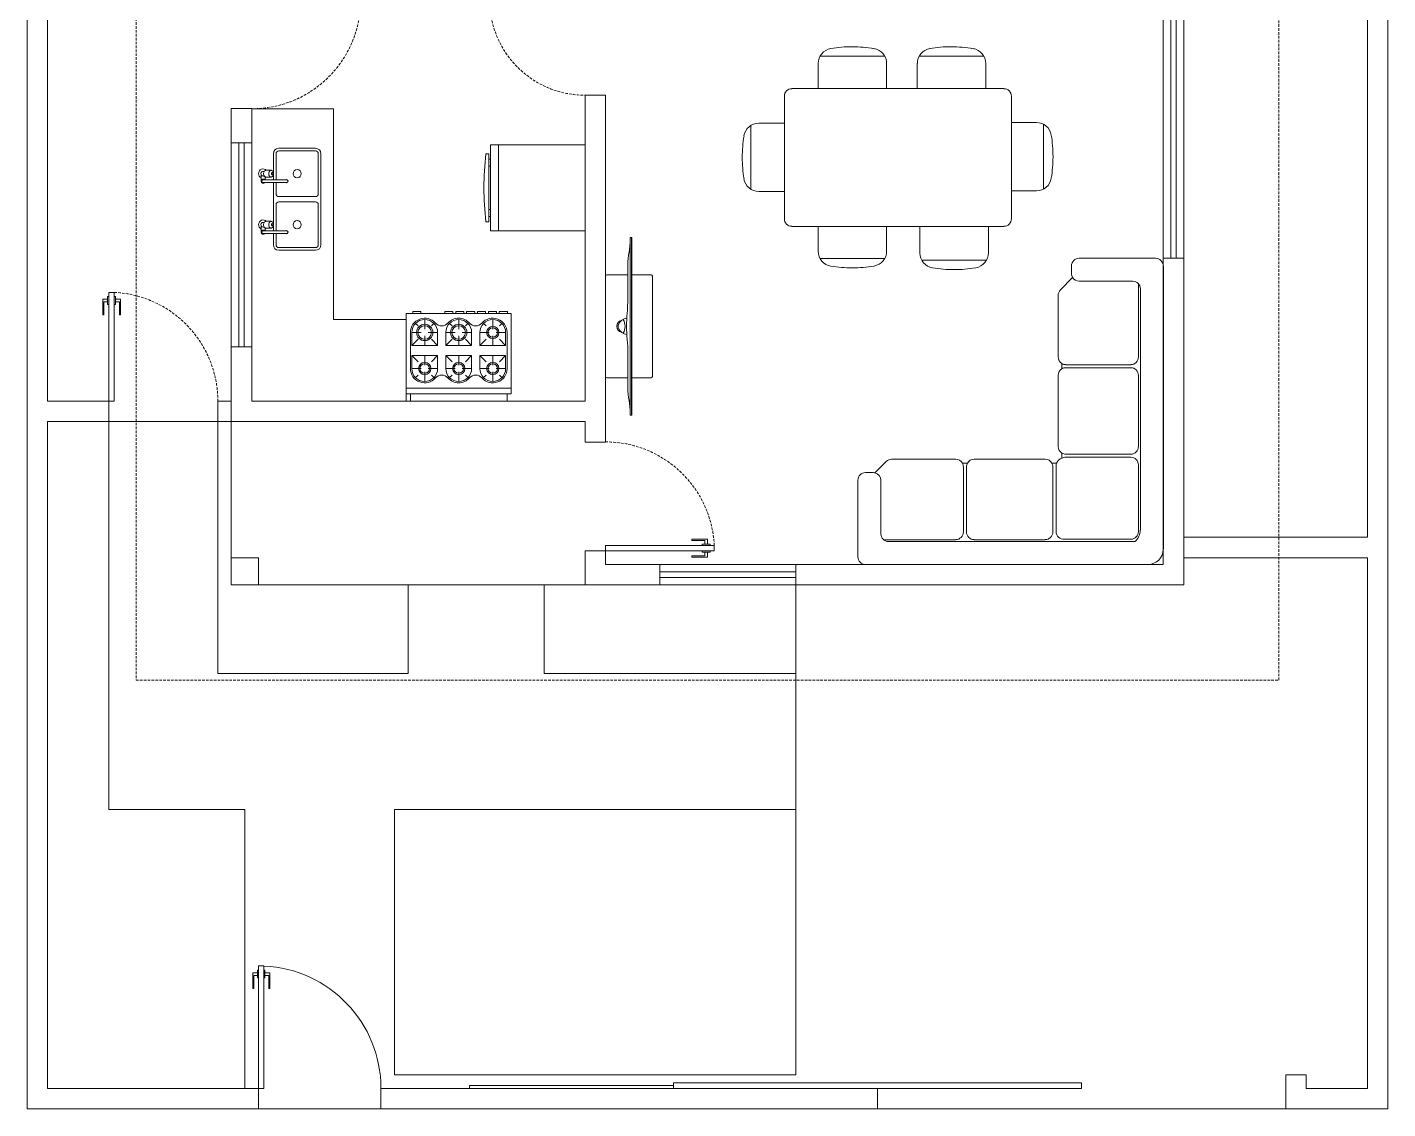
# Model space of a CAD drawing. Header units: centimetres. Extents: x 35234 to 67506, y -7058 to -4021.
# Drawn here: x 66506 to 67506, y -6513 to -5718 of the extents above; entities that cross this region are included whole.
import ezdxf

# ---------------------------------------------------------------- set-up
doc = ezdxf.new("R2010")
doc.units = ezdxf.units.CM
doc.header["$LTSCALE"] = 0.3
doc.linetypes.add('HIDDEN', pattern=[9.525, 6.35, -3.175])
for name, color, linetype, lineweight in [('Blocos', 242, 'Continuous', 5), ('Janelas', 86, 'Continuous', 5), ('Paredes', 87, 'Continuous', 20), ('Piso', 253, 'Continuous', 5), ('Portas', 152, 'Continuous', 5), ('Projeção Cobertura', 52, 'HIDDEN', 15), ('Vegetação', 104, 'Continuous', 13)]:
    doc.layers.add(name, color=color, linetype=linetype, lineweight=lineweight)
doc.layers.get('0').off()

# ---------------------------------------------------------------- blocks, each defined once
blk = doc.blocks.new('Porta 80')
for p, q in [((-5, 75), (-8.5, 75)), ((-8.5, 75), (-8.5, 63.5)), ((-7.75, 63.5), (-7.75, 73)), ((-7.75, 73), (-5, 73)), ((-4, 77), (-5, 77)), ((-5, 77), (-5, 71)), ((-5, 71), (-4, 71)), ((0, 77), (1, 77)), ((1, 71), (0, 71)), ((1, 77), (1, 71)), ((1, 75), (4.5, 75)), ((3.75, 73), (1, 73)), ((3.75, 63.5), (3.75, 73)), ((4.5, 75), (4.5, 63.5)), ((-8.5, 63.5), (-7.75, 63.5)), ((4.5, 63.5), (3.75, 63.5))]:
    blk.add_line(p, q)
blk.add_lwpolyline([(-4, 0), (0, 0), (0, 80), (-4, 80)], close=True)
at = {"linetype": 'HIDDEN'}
blk.add_arc((0, 0), 80.1, 92.86241, 180, dxfattribs=at)
blk = doc.blocks.new('Porta 70')
for p, q in [((-5, 65), (-8.5, 65)), ((-8.5, 65), (-8.5, 53.5)), ((-7.75, 53.5), (-7.75, 63)), ((-7.75, 63), (-5, 63)), ((-4, 67), (-5, 67)), ((-5, 67), (-5, 61)), ((-5, 61), (-4, 61)), ((0, 67), (1, 67)), ((1, 61), (0, 61)), ((1, 67), (1, 61)), ((1, 65), (4.5, 65)), ((3.75, 63), (1, 63)), ((3.75, 53.5), (3.75, 63)), ((4.5, 65), (4.5, 53.5)), ((-8.5, 53.5), (-7.75, 53.5)), ((4.5, 53.5), (3.75, 53.5))]:
    blk.add_line(p, q)
blk.add_lwpolyline([(-4, 0), (0, 0), (0, 70), (-4, 70)], close=True)
at = {"linetype": 'HIDDEN'}
blk.add_arc((0, 0), 70.11, 93.27049, 180, dxfattribs=at)
blk = doc.blocks.new('Janela 100')
for p, q in [((100, 15), (0, 15)), ((0, 15), (0, 0)), ((100, 0), (100, 15)), ((100, 9.5), (0, 9.5)), ((0, 5.5), (100, 5.5)), ((0, 0), (100, 0))]:
    blk.add_line(p, q)
blk = doc.blocks.new('Janela 150')
for p, q in [((150, 15), (0, 15)), ((0, 15), (0, 0)), ((150, 0), (150, 15)), ((150, 9.5), (0, 9.5)), ((0, 5.5), (150, 5.5)), ((0, 0), (150, 0))]:
    blk.add_line(p, q)
blk = doc.blocks.new('Janela 200')
for p, q in [((200, 15), (0, 15)), ((0, 15), (0, 0)), ((200, 0), (200, 15)), ((200, 9.5), (0, 9.5)), ((0, 5.5), (200, 5.5)), ((0, 0), (200, 0))]:
    blk.add_line(p, q)
blk = doc.blocks.new('sofá_5lugares')
at = {"layer": 'Blocos'}
for p, q in [((109.4, 225), (53.2, 225)), ((48.4, 210.8), (39.4, 201.8)), ((47.6, 219.4), (47.6, 213.8)), ((115.1, 11.2), (115.1, 219.4)), ((53.2, 208.1), (92.6, 208.1)), ((96.8, 206.2), (96.8, 152.5)), ((98.2, 202.5), (98.2, 25.3)), ((37.8, 152.5), (37.8, 197.8)), ((40.6, 147.6), (40.6, 143.8)), ((91.2, 146.8), (43.4, 146.8)), ((91.2, 144.6), (43.4, 144.6)), ((37.8, 86.7), (37.8, 139)), ((96.8, 139), (96.8, 86.7)), ((40.6, 81.8), (40.6, 78)), ((91.2, 81), (43.4, 81)), ((-96.9, 67.3), (-88.6, 75.6)), ((-84.6, 77.3), (-37.5, 77.3)), ((-28.8, 74.5), (-32.6, 74.5)), ((-31.8, 23.9), (-31.8, 71.7)), ((-29.6, 23.9), (-29.6, 71.7)), ((-24, 77.3), (28.3, 77.3)), ((36.6, 74.5), (33.2, 74.5)), ((34, 23.9), (34, 71.7)), ((36.3, 24.1), (36.3, 72.6)), ((91.2, 78.8), (43.4, 78.8)), ((96.8, 73.2), (96.8, 24.2)), ((-109.4, 5.6), (-109.4, 61.9)), ((-103.8, 67.5), (-98.2, 67.5)), ((-92.6, 61.9), (-92.6, 22.5)), ((98.2, 38.9), (98.2, 25.3)), ((-37.5, 18.2), (-90.6, 18.2)), ((34, 16.9), (-86.9, 16.9)), ((28.3, 18.2), (-24, 18.2)), ((34, 16.9), (94.4, 16.9)), ((91.2, 18.5), (42.4, 18.5)), ((-103.8, 0), (103.8, 0))]:
    blk.add_line(p, q, dxfattribs=at)
for centre, radius, start, end in [((53.2, 219.4), 5.62, 90, 180), ((109.4, 219.4), 5.62, 0, 90), ((53.2, 213.8), 5.62, 180, 211.548), ((53.2, 213.8), 5.62, 211.548, 270), ((43.4, 197.8), 5.62, 135, 180), ((92.6, 202.5), 5.62, 0, 90), ((43.4, 152.5), 5.62, 180, 240), ((91.2, 152.5), 5.62, 270, 0), ((43.4, 139), 5.62, 120, 180), ((43.4, 152.5), 5.62, 240, 270), ((43.4, 139), 5.62, 90, 120), ((91.2, 139), 5.62, 0, 90), ((43.4, 86.7), 5.62, 180, 240), ((43.4, 86.7), 5.62, 240, 270), ((91.2, 86.7), 5.62, 270, 0), ((-84.6, 71.7), 5.62, 90, 135), ((-37.5, 71.7), 5.62, 30, 90), ((-37.5, 71.7), 5.62, 0, 30), ((-24, 71.7), 5.62, 150, 180), ((-24, 71.7), 5.62, 90, 150), ((28.3, 71.7), 5.62, 30, 90), ((28.3, 71.7), 5.62, 0, 30), ((41.9, 72.6), 5.62, 160.3259, 180), ((41.9, 72.6), 5.62, 103.877, 160.3259), ((43.4, 73.2), 5.62, 90, 120), ((91.2, 73.2), 5.62, 0, 90), ((-103.8, 61.9), 5.62, 90, 180), ((-98.2, 61.9), 5.62, 76.6992, 90), ((-98.2, 61.9), 5.62, 0, 76.6992), ((-86.9, 22.5), 5.62, 180, 270), ((-37.5, 23.9), 5.62, 270, 0), ((-24, 23.9), 5.62, 180, 270), ((28.3, 23.9), 5.62, 270, 0), ((41.9, 24.1), 5.62, 180, 274.793), ((91.2, 24.2), 5.62, 270, 0), ((86.9, 25.3), 11.2, 311.512, 0), ((103.8, 11.2), 11.2, 270, 0), ((-103.8, 5.6), 5.62, 180, 270)]:
    blk.add_arc(centre, radius, start, end, dxfattribs=at)
blk = doc.blocks.new('tv_lcd')
at = {"layer": 'Blocos'}
for p, q in [((36.9, 0), (-36.9, 0)), ((-37.9, -1), (-37.9, -16.5)), ((37.9, -16.5), (37.9, -1)), ((-63.7, -18.2), (-65.3, -18.2)), ((-65.3, -18.2), (-65.3, -19.5)), ((-65.3, -19.2), (65.3, -19.2)), ((-65.3, -19.5), (-37.9, -19.5)), ((-63.7, -18.2), (63.7, -18.2)), ((-37.9, -16.5), (-45.3, -16.5)), ((-19.4, -16.5), (-37.9, -16.5)), ((-37.9, -19.5), (37.9, -19.5)), ((-37.9, -19.5), (-37.9, -33.5)), ((37.9, -16.5), (25, -16.5)), ((45.3, -16.5), (37.9, -16.5)), ((37.9, -33.5), (37.9, -19.5)), ((37.9, -19.5), (65.3, -19.5)), ((65.3, -18.2), (63.7, -18.2)), ((65.3, -19.5), (65.3, -18.2)), ((-36.9, -34.5), (36.9, -34.5))]:
    blk.add_line(p, q, dxfattribs=at)
for centre, radius, start, end in [((-36.9, -1), 1, 90, 180), ((36.9, -1), 1, 0, 90), ((2, -16.9), 8.07, 115, 171.452), ((0, -12.7), 4.43, 10.6263, 169.3737), ((0, -12.7), 3.43, 65, 115), ((-2, -16.9), 8.07, 8.548, 65), ((-63.7, 31.5), 49.7, 270, 280.6728), ((-45.3, -66.2), 49.7, 90, 100.6728), ((-19.4, 83.5), 100, 270, 275.5788), ((0, -115.5), 100, 84.4212, 95.5788), ((0, -4.9), 9.55, 237.9531, 302.0469), ((25, 229.2), 245.7, 266.4417, 270.0006), ((45.3, -66.2), 49.7, 79.3272, 90), ((63.7, 31.5), 49.7, 259.3272, 270), ((-36.9, -33.5), 1, 180, 270), ((36.9, -33.5), 1, 270, 0)]:
    blk.add_arc(centre, radius, start, end, dxfattribs=at)
blk = doc.blocks.new('mesa_sala_jantar')
at = {"layer": 'Blocos'}
for p, q in [((-25, 102.2), (-25, 83.4)), ((-23.3, 108), (23.6, 108)), ((25.2, 83.4), (25.2, 102.2)), ((45, 83.4), (-45, 83.4)), ((-50.6, 77.9), (-50.6, -77.9)), ((50.6, -77.9), (50.6, 77.9)), ((-74.2, 57.2), (-74.2, 9.7)), ((-68.9, 58.6), (-50.6, 58.6)), ((69.1, 58.6), (50.6, 58.6)), ((74.5, 57.2), (74.5, 9.7)), ((-50.6, 8.3), (-68.8, 8.3)), ((50.6, 8.3), (69.1, 8.3)), ((-75.5, -17.6), (-75.5, -65.1)), ((-70.2, -16.2), (-50.6, -16.2)), ((69.1, -14.2), (50.6, -14.2)), ((74.5, -15.6), (74.5, -63.1)), ((-50.6, -66.5), (-70.1, -66.5)), ((50.6, -64.5), (69.1, -64.5)), ((-45, -83.4), (45, -83.4)), ((-24.5, -83.4), (-24.5, -101.8)), ((25.7, -101.8), (25.7, -83.4)), ((-23.2, -107.1), (24.3, -107.1))]:
    blk.add_line(p, q, dxfattribs=at)
for centre, radius, start, end in [((-13.9, 102.2), 11.1, 99.3723, 180), ((0.1, 17.4), 97, 90, 99.3723), ((0.1, 17.4), 97, 80.6277, 90), ((14.1, 102.2), 11.1, 0, 80.6277), ((-45, 77.9), 5.56, 90, 180), ((45, 77.9), 5.56, 0, 90), ((-68.9, 47.5), 11.1, 90, 170.6936), ((69.1, 47.5), 11.1, 9.3064, 90), ((14.9, 33.7), 96, 170.6936, 180.0902), ((-14.6, 33.7), 96, 359.9098, 9.3064), ((17.2, 33.7), 98.3, 180.0902, 189.4567), ((-17, 33.7), 98.3, 350.5433, 359.9098), ((-68.8, 19.4), 11.1, 189.4567, 270), ((69.1, 19.4), 11.1, 270, 350.5433), ((-70.2, -27.3), 11.1, 90, 170.6936), ((69.1, -25.4), 11.1, 9.3064, 90), ((13.6, -41), 96, 170.6936, 180.0902), ((-14.6, -39.1), 96, 359.9098, 9.3064), ((-17, -39.1), 98.3, 350.5433, 359.9098), ((15.9, -41), 98.3, 180.0902, 189.4567), ((-70.1, -55.4), 11.1, 189.4567, 270), ((69.1, -53.4), 11.1, 270, 350.5433), ((-45, -77.9), 5.56, 180, 270), ((45, -77.9), 5.56, 270, 0), ((-13.4, -101.8), 11.1, 180, 260.6277), ((14.6, -101.8), 11.1, 279.3723, 0), ((0.6, -17), 97, 260.6277, 270), ((0.6, -17), 97, 270, 279.3723)]:
    blk.add_arc(centre, radius, start, end, dxfattribs=at)
blk = doc.blocks.new('pia_cozinha')
at = {"layer": 'Blocos'}
for p, q in [((0, 214.9), (60, 214.9)), ((0, 214.9), (0, 0)), ((60, 214.9), (60, 60)), ((15.9, 181.9), (15.9, 167.9)), ((17.9, 162.7), (17.9, 181.9)), ((46.9, 185.9), (19.9, 185.9)), ((19.9, 183.9), (46.9, 183.9)), ((48.9, 181.9), (48.9, 152.4)), ((50.9, 114.9), (50.9, 181.9)), ((7, 164), (7, 166)), ((7, 164), (7, 161.7)), ((8.5, 168.9), (9.2, 168.9)), ((8.5, 165.4), (9.2, 165.4)), ((8.5, 162.7), (10, 162.7)), ((8.5, 160.7), (9.6, 160.7)), ((9.6, 160.7), (15.9, 160.7)), ((10, 164), (10, 164.8)), ((10, 162.7), (10, 164)), ((15.9, 162.7), (10, 162.7)), ((10.5, 169.7), (10.9, 169.7)), ((10.5, 164.7), (10.9, 164.7)), ((14.2, 169.7), (10.9, 169.7)), ((10.9, 164.7), (14.2, 164.7)), ((15.9, 166.4), (15.9, 162.7)), ((15.9, 162.7), (25.5, 162.7)), ((15.9, 160.7), (25.5, 160.7)), ((15.9, 160.7), (15.9, 130.4)), ((17.9, 152.4), (17.9, 160.7)), ((46.9, 150.4), (19.9, 150.4)), ((17.9, 125.2), (17.9, 144.4)), ((19.9, 146.4), (46.9, 146.4)), ((48.9, 144.4), (48.9, 114.9)), ((8.5, 131.4), (9.2, 131.4)), ((10.5, 132.2), (10.9, 132.2)), ((14.2, 132.2), (10.9, 132.2)), ((7, 126.5), (7, 128.5)), ((7, 126.5), (7, 124.2)), ((8.5, 127.9), (9.2, 127.9)), ((8.5, 125.2), (10, 125.2)), ((8.5, 123.2), (9.6, 123.2)), ((9.6, 123.2), (15.9, 123.2)), ((10, 126.5), (10, 127.3)), ((10, 125.2), (10, 126.5)), ((15.9, 125.2), (10, 125.2)), ((10.5, 127.2), (10.9, 127.2)), ((10.9, 127.2), (14.2, 127.2)), ((15.9, 128.9), (15.9, 125.2)), ((15.9, 125.2), (25.5, 125.2)), ((15.9, 123.2), (25.5, 123.2)), ((15.9, 123.2), (15.9, 114.9)), ((17.9, 114.9), (17.9, 123.2)), ((46.9, 112.9), (19.9, 112.9)), ((19.9, 110.9), (46.9, 110.9)), ((60, 60), (113.6, 60)), ((113.6, 60), (113.6, 0)), ((0, 0), (113.6, 0))]:
    blk.add_line(p, q, dxfattribs=at)
for centre in [(33.4, 167.2), (33.4, 129.7)]:
    blk.add_circle(centre, 3, dxfattribs=at)
for centre, radius, start, end in [((19.9, 181.9), 4, 90, 180), ((19.9, 181.9), 2, 90, 180), ((46.9, 181.9), 4, 0, 90), ((46.9, 181.9), 2, 0, 90), ((8.5, 167.2), 3.5, 45.5847, 244.6231), ((8.5, 167.2), 1.75, 90, 204.62), ((6, 166), 1, 360, 24.62), ((8.5, 167.2), 1.75, 211.0027, 270), ((8.5, 161.7), 1.5, 41.8103, 180), ((8.5, 161.7), 1.5, 180, 318.1897), ((8.5, 161.7), 1, 90.0002, 270.0002), ((12.2, 167.2), 3.52, 163.6751, 180), ((12.2, 167.2), 3.52, 180, 196.3249), ((11.4, 167.4), 2.62, 144.7356, 163.6751), ((11.4, 166.9), 2.62, 196.3249, 215.2644), ((10.8, 167.8), 1.95, 120.3612, 144.7356), ((10.8, 166.6), 1.95, 215.2644, 239.6388), ((10.5, 168.4), 1.27, 90, 120.3612), ((10.5, 166), 1.27, 239.6388, 270), ((8.5, 167.2), 3.5, 295.3769, 314.4153), ((16, 167.2), 3.52, 163.6751, 180), ((16, 167.2), 3.52, 180, 196.3249), ((15.1, 167.4), 2.62, 144.7356, 163.6751), ((15.1, 166.9), 2.62, 196.3249, 215.2644), ((14.6, 167.8), 1.95, 120.3612, 144.7356), ((14.6, 166.6), 1.95, 215.2644, 239.6388), ((14.2, 168.4), 1.27, 90, 120.3612), ((14.2, 166), 1.27, 239.6388, 270), ((14.2, 168.4), 1.27, 59.6388, 90), ((14.2, 166), 1.27, 270, 300.3612), ((15.5, 167.2), 1.06, 163.6751, 180), ((15.5, 167.2), 1.06, 180, 196.3249), ((15.2, 167.3), 0.787, 144.7356, 163.6751), ((15.2, 167.1), 0.787, 196.3249, 215.2644), ((15.1, 167.4), 0.586, 120.3612, 144.7356), ((15.1, 167), 0.586, 215.2644, 239.6388), ((15, 167.6), 0.381, 90, 120.3612), ((15, 166.8), 0.381, 239.6388, 270), ((13.9, 167.8), 1.95, 35.2644, 59.6388), ((13.9, 166.6), 1.95, 300.3612, 324.7356), ((15, 167.6), 0.381, 59.6388, 90), ((15, 166.8), 0.381, 270, 300.3612), ((14.9, 167.4), 0.586, 35.2644, 59.6388), ((14.9, 167), 0.586, 300.3612, 324.7356), ((14.7, 167.3), 0.787, 16.3249, 35.2644), ((14.7, 167.1), 0.787, 324.7356, 343.6751), ((13.3, 167.4), 2.62, 16.3249, 35.2644), ((14.4, 167.2), 1.06, 360, 16.3249), ((14.4, 167.2), 1.06, 343.6751, 0), ((13.3, 166.9), 2.62, 324.7356, 343.6751), ((12.5, 167.2), 3.52, 12.2054, 16.3249), ((12.5, 167.2), 3.52, 343.6751, 347.7946), ((12.5, 167.2), 3.52, 0, 12.2054), ((12.5, 167.2), 3.52, 347.7946, 360), ((25.5, 161.7), 1.25, 233.1301, 126.8699), ((25.5, 161.7), 1, 270.0001, 90.0001), ((19.9, 152.4), 2, 180, 270), ((46.9, 152.4), 2, 270, 0), ((19.9, 144.4), 2, 90, 180), ((46.9, 144.4), 2, 0, 90), ((8.5, 129.7), 3.5, 45.5847, 244.6231), ((8.5, 129.7), 1.75, 90, 204.62), ((12.2, 129.7), 3.52, 163.6751, 180), ((11.4, 129.9), 2.62, 144.7356, 163.6751), ((10.8, 130.3), 1.95, 120.3612, 144.7356), ((10.5, 130.9), 1.27, 90, 120.3612), ((16, 129.7), 3.52, 163.6751, 180), ((15.1, 129.9), 2.62, 144.7356, 163.6751), ((14.6, 130.3), 1.95, 120.3612, 144.7356), ((14.2, 130.9), 1.27, 90, 120.3612), ((14.2, 130.9), 1.27, 59.6388, 90), ((15.2, 129.8), 0.787, 144.7356, 163.6751), ((15.1, 129.9), 0.586, 120.3612, 144.7356), ((15, 130.1), 0.381, 90, 120.3612), ((13.9, 130.3), 1.95, 35.2644, 59.6388), ((15, 130.1), 0.381, 59.6388, 90), ((14.9, 129.9), 0.586, 35.2644, 59.6388), ((14.7, 129.8), 0.787, 16.3249, 35.2644), ((13.3, 129.9), 2.62, 16.3249, 35.2644), ((12.5, 129.7), 3.52, 12.2054, 16.3249), ((12.5, 129.7), 3.52, 0, 12.2054), ((6, 128.5), 1, 360, 24.62), ((8.5, 129.7), 1.75, 211.0027, 270), ((8.5, 124.2), 1.5, 41.8103, 180), ((8.5, 124.2), 1.5, 180, 318.1897), ((8.5, 124.2), 1, 90.0002, 270.0002), ((12.2, 129.7), 3.52, 180, 196.3249), ((11.4, 129.4), 2.62, 196.3249, 215.2644), ((10.8, 129.1), 1.95, 215.2644, 239.6388), ((10.5, 128.5), 1.27, 239.6388, 270), ((8.5, 129.7), 3.5, 295.3769, 314.4153), ((16, 129.7), 3.52, 180, 196.3249), ((15.1, 129.4), 2.62, 196.3249, 215.2644), ((14.6, 129.1), 1.95, 215.2644, 239.6388), ((14.2, 128.5), 1.27, 239.6388, 270), ((14.2, 128.5), 1.27, 270, 300.3612), ((15.5, 129.7), 1.06, 163.6751, 180), ((15.5, 129.7), 1.06, 180, 196.3249), ((15.2, 129.6), 0.787, 196.3249, 215.2644), ((15.1, 129.5), 0.586, 215.2644, 239.6388), ((15, 129.3), 0.381, 239.6388, 270), ((13.9, 129.1), 1.95, 300.3612, 324.7356), ((15, 129.3), 0.381, 270, 300.3612), ((14.9, 129.5), 0.586, 300.3612, 324.7356), ((14.7, 129.6), 0.787, 324.7356, 343.6751), ((14.4, 129.7), 1.06, 0, 16.3249), ((14.4, 129.7), 1.06, 343.6751, 0), ((13.3, 129.4), 2.62, 324.7356, 343.6751), ((12.5, 129.7), 3.52, 343.6751, 347.7946), ((12.5, 129.7), 3.52, 347.7946, 360), ((25.5, 124.2), 1.25, 233.1301, 126.8699), ((25.5, 124.2), 1, 270.0001, 90.0001), ((19.9, 114.9), 4, 180, 270), ((19.9, 114.9), 2, 180, 270), ((46.9, 114.9), 2, 270, 0), ((46.9, 114.9), 4, 270, 0)]:
    blk.add_arc(centre, radius, start, end, dxfattribs=at)
blk = doc.blocks.new('fogão_6bocas')
at = {"layer": 'Blocos'}
for p, q in [((-33.8, 64.5), (-38.5, 64.5)), ((-38.5, 64.5), (-38.5, 5.5)), ((-27.8, 66), (-33.8, 66)), ((-33.8, 66), (-33.8, 64.5)), ((-27.8, 64.5), (-33.8, 64.5)), ((-27.8, 64.5), (-27.8, 66)), ((-10.2, 64.5), (-27.8, 64.5)), ((-25, 60), (-25, 53)), ((-4.2, 66), (-10.2, 66)), ((-10.2, 66), (-10.2, 64.5)), ((-4.2, 64.5), (-10.2, 64.5)), ((-4.2, 64.5), (-4.2, 66)), ((-2.2, 64.5), (-4.2, 64.5)), ((3.8, 66), (-2.2, 66)), ((-2.2, 66), (-2.2, 64.5)), ((3.8, 64.5), (-2.2, 64.5)), ((0, 60), (0, 53)), ((3.8, 64.5), (3.8, 66)), ((5.8, 64.5), (3.8, 64.5)), ((11.8, 66), (5.8, 66)), ((5.8, 66), (5.8, 64.5)), ((11.8, 64.5), (5.8, 64.5)), ((11.8, 64.5), (11.8, 66)), ((13.8, 64.5), (11.8, 64.5)), ((19.8, 66), (13.8, 66)), ((13.8, 66), (13.8, 64.5)), ((19.8, 64.5), (13.8, 64.5)), ((19.8, 64.5), (19.8, 66)), ((21.8, 64.5), (19.8, 64.5)), ((27.8, 66), (21.8, 66)), ((21.8, 66), (21.8, 64.5)), ((27.8, 64.5), (21.8, 64.5)), ((25, 60), (25, 53)), ((27.8, 64.5), (27.8, 66)), ((29.8, 64.5), (27.8, 64.5)), ((35.8, 66), (29.8, 66)), ((29.8, 66), (29.8, 64.5)), ((35.8, 64.5), (29.8, 64.5)), ((35.8, 64.5), (35.8, 66)), ((38.5, 64.5), (35.8, 64.5)), ((38.5, 5.5), (38.5, 64.5)), ((-35.5, 24), (-35.5, 50.5)), ((-34.5, 41), (-34.5, 50.5)), ((-34.5, 50.5), (-27.5, 50.5)), ((-29.9, 55.4), (-31.7, 57.2)), ((-22.5, 50.5), (-15.5, 50.5)), ((-20.1, 55.4), (-18.3, 57.2)), ((-15.5, 50.5), (-15.5, 41)), ((-9.5, 41), (-9.5, 50.5)), ((-9.5, 50.5), (-2.5, 50.5)), ((-4.9, 55.4), (-6.7, 57.2)), ((2.5, 50.5), (9.5, 50.5)), ((4.9, 55.4), (6.7, 57.2)), ((9.5, 50.5), (9.5, 41)), ((22.5, 50.5), (15.5, 50.5)), ((15.5, 50.5), (15.5, 41)), ((20.1, 55.4), (18.3, 57.2)), ((34.5, 50.5), (27.5, 50.5)), ((29.9, 55.4), (31.7, 57.2)), ((34.5, 41), (34.5, 50.5)), ((35.5, 50.5), (35.5, 24)), ((-29.9, 45.6), (-34.5, 41)), ((-15.5, 41), (-34.5, 41)), ((-25, 48), (-25, 41)), ((-20.1, 45.6), (-15.5, 41)), ((-4.9, 45.6), (-9.5, 41)), ((9.5, 41), (-9.5, 41)), ((0, 48), (0, 41)), ((4.9, 45.6), (9.5, 41)), ((20.1, 45.6), (15.5, 41)), ((15.5, 41), (34.5, 41)), ((25, 48), (25, 41)), ((29.9, 45.6), (34.5, 41)), ((-29.9, 28.9), (-34.5, 33.5)), ((-15.5, 33.5), (-34.5, 33.5)), ((-34.5, 33.5), (-34.5, 24)), ((-25, 26.5), (-25, 33.5)), ((-20.1, 28.9), (-15.5, 33.5)), ((-15.5, 24), (-15.5, 33.5)), ((9.5, 33.5), (-9.5, 33.5)), ((-9.5, 33.5), (-9.5, 24)), ((-4.9, 28.9), (-9.5, 33.5)), ((0, 26.5), (0, 33.5)), ((4.9, 28.9), (9.5, 33.5)), ((9.5, 24), (9.5, 33.5)), ((15.5, 24), (15.5, 33.5)), ((15.5, 33.5), (34.5, 33.5)), ((20.1, 28.9), (15.5, 33.5)), ((25, 26.5), (25, 33.5)), ((29.9, 28.9), (34.5, 33.5)), ((34.5, 33.5), (34.5, 24)), ((-34.5, 24), (-27.5, 24)), ((-25, 14.5), (-25, 21.5)), ((-22.5, 24), (-15.5, 24)), ((-9.5, 24), (-2.5, 24)), ((0, 14.5), (0, 21.5)), ((2.5, 24), (9.5, 24)), ((22.5, 24), (15.5, 24)), ((25, 14.5), (25, 21.5)), ((34.5, 24), (27.5, 24)), ((-29.9, 19.1), (-31.7, 17.3)), ((-20.1, 19.1), (-18.3, 17.3)), ((-4.9, 19.1), (-6.7, 17.3)), ((4.9, 19.1), (6.7, 17.3)), ((20.1, 19.1), (18.3, 17.3)), ((29.9, 19.1), (31.7, 17.3)), ((-38.5, 9.5), (38.5, 9.5)), ((-38.5, 5.5), (-35.5, 5.5)), ((-35.5, 5.5), (35.5, 5.5)), ((-35.5, 5.5), (-35.5, 0)), ((-35.5, 0), (35.5, 0)), ((35.5, 0), (35.5, 5.5)), ((35.5, 5.5), (38.5, 5.5))]:
    blk.add_line(p, q, dxfattribs=at)
for centre, radius in [((-25, 50.5), 6), ((-25, 50.5), 5), ((0, 50.5), 6), ((0, 50.5), 5), ((25, 50.5), 4.5), ((25, 50.5), 3.5), ((-25, 24), 4.5), ((-25, 24), 3.5), ((0, 24), 4.5), ((0, 24), 3.5), ((25, 24), 4.5), ((25, 24), 3.5)]:
    blk.add_circle(centre, radius, dxfattribs=at)
for centre, radius, start, end in [((-25, 50.5), 10.5, 40.7491, 180), ((-25, 50.5), 9.5, 0, 180), ((0, 50.5), 9.5, 0, 180), ((0, 50.5), 10.5, 40.7491, 139.2509), ((25, 50.5), 9.5, 0, 180), ((25, 50.5), 10.5, 0, 139.2509), ((-12.5, 61.3), 6, 220.7491, 319.2509), ((12.5, 61.3), 6, 220.7491, 319.2509), ((-25, 24), 10.5, 180, 319.2509), ((-25, 24), 9.5, 180, 0), ((0, 24), 9.5, 180, 0), ((25, 24), 9.5, 180, 0), ((25, 24), 10.5, 220.7491, 0), ((-12.5, 13.2), 6, 40.7491, 139.2509), ((0, 24), 10.5, 220.7491, 319.2509), ((12.5, 13.2), 6, 40.7491, 139.2509)]:
    blk.add_arc(centre, radius, start, end, dxfattribs=at)
blk = doc.blocks.new('geladeira')
at = {"layer": 'Blocos'}
for p, q in [((-25, 72.8), (-25, 70.8)), ((-25, 70.8), (-21, 70.8)), ((-16, 70.8), (-21, 70.8)), ((-21, 70.8), (-21, 69.5)), ((-16, 69.5), (-16, 70.8)), ((-16, 70.8), (16, 70.8)), ((21, 70.8), (16, 70.8)), ((16, 70.8), (16, 69.5)), ((21, 69.5), (21, 70.8)), ((21, 70.8), (25, 70.8)), ((25, 70.8), (25, 72.8)), ((-21, 69.5), (-31.5, 69.5)), ((-31.5, 69.5), (-31.5, 0)), ((31.5, 63.5), (-31.5, 63.5)), ((-16, 69.5), (-21, 69.5)), ((16, 69.5), (-16, 69.5)), ((21, 69.5), (16, 69.5)), ((31.5, 69.5), (21, 69.5)), ((31.5, 0), (31.5, 69.5)), ((-31.5, 0), (31.5, 0))]:
    blk.add_line(p, q, dxfattribs=at)
blk.add_arc((0, -134.8), 209.1, 83.134, 96.866, dxfattribs=at)
blk = doc.blocks.new('porta90')
at = {"layer": 'Portas'}
for p, q in [((0, 0), (0, 90)), ((0, 90), (4, 90)), ((4, 90), (4, 0)), ((-0.75, 85), (-4.25, 85)), ((-4.25, 85), (-4.25, 73.5)), ((-3.5, 73.5), (-3.5, 83)), ((-3.5, 83), (-0.75, 83)), ((0, 86.75), (-0.75, 86.75)), ((-0.75, 86.75), (-0.75, 81.25)), ((-0.75, 81.25), (0, 81.25)), ((4, 86.75), (4.75, 86.75)), ((4.75, 81.25), (4, 81.25)), ((4.75, 86.75), (4.75, 81.25)), ((4.75, 85), (8.25, 85)), ((7.5, 83), (4.75, 83)), ((7.5, 73.5), (7.5, 83)), ((8.25, 85), (8.25, 73.5)), ((-4.25, 73.5), (-3.5, 73.5)), ((8.25, 73.5), (7.5, 73.5)), ((4, 0), (0, 0))]:
    blk.add_line(p, q, dxfattribs=at)
blk.add_arc((0, 0), 90, 0, 87.4552, dxfattribs=at)
blk = doc.blocks.new('Portão 300')
for points in [[(-150, 0), (0, 0), (0, 2), (-150, 2)], [(0, 0), (300, 0), (300, 4), (0, 4)]]:
    blk.add_lwpolyline(points, close=True)

msp = doc.modelspace()

# ---------------------------------------------------------------- linework, layer by layer
at = {"layer": 'Paredes'}
for p, q in [((66916.427, -5768.176), (66916.427, -5993.176)), ((66916.427, -5768.176), (66931.427, -5768.176)), ((66931.427, -5768.176), (66931.427, -6023.176)), ((66656.427, -5778.176), (66656.427, -5803.176)), ((66671.427, -5778.176), (66656.427, -5778.176)), ((66671.427, -5778.176), (66671.427, -5803.176)), ((66671.427, -5803.176), (66656.427, -5803.176)), ((67341.427, -6113.176), (67341.427, -5888.176)), ((67356.427, -5888.176), (67341.427, -5888.176)), ((67356.427, -6128.176), (67356.427, -5888.176)), ((66656.427, -5953.176), (66656.427, -6008.176)), ((66671.427, -5953.176), (66656.427, -5953.176)), ((66671.427, -5953.176), (66671.427, -5993.176)), ((66521.427, -5993.176), (66566.427, -5993.176)), ((66566.427, -6008.176), (66566.427, -5993.176)), ((66646.427, -5993.176), (66656.427, -5993.176)), ((66646.427, -6008.176), (66646.427, -5993.176)), ((66671.427, -5993.176), (66916.427, -5993.176)), ((66521.427, -6008.176), (66566.427, -6008.176)), ((66646.427, -6008.176), (66916.427, -6008.176)), ((66916.427, -6008.176), (66916.427, -6023.176)), ((66916.427, -6023.176), (66931.427, -6023.176)), ((67356.427, -6093.176), (67491.427, -6093.176)), ((66916.427, -6103.176), (66916.427, -6128.176)), ((66931.427, -6103.176), (66916.427, -6103.176)), ((66931.427, -6103.176), (66931.427, -6113.176)), ((67356.427, -6108.176), (67491.427, -6108.176)), ((66931.427, -6113.176), (66971.427, -6113.176)), ((66971.427, -6113.176), (66971.427, -6128.176)), ((67071.427, -6113.176), (67341.427, -6113.176)), ((67071.427, -6113.176), (67071.427, -6128.176)), ((66916.427, -6128.176), (66971.427, -6128.176)), ((67071.427, -6128.176), (67356.427, -6128.176)), ((67431.427, -6513.176), (67431.427, -6488.176)), ((67431.427, -6488.176), (67446.427, -6488.176)), ((67446.427, -6488.176), (67446.427, -6498.176)), ((66676.427, -6513.176), (66676.427, -6498.176)), ((66766.427, -6513.176), (66766.427, -6498.176)), ((67131.427, -6513.176), (67131.427, -6498.176))]:
    msp.add_line(p, q, dxfattribs=at)
for points in [[(67431.427, -6513.176), (67506.427, -6513.176), (67506.427, -5078.176), (66506.427, -5078.176), (66506.427, -6513.176), (66676.427, -6513.176)], [(67491.427, -6093.176), (67491.427, -5093.176), (66521.427, -5093.176), (66521.427, -5993.176)], [(66521.427, -6008.176), (66521.427, -6498.176), (66676.427, -6498.176)], [(67446.427, -6498.176), (67491.427, -6498.176), (67491.427, -6108.176)], [(66766.427, -6498.176), (67131.427, -6498.176)], [(66766.427, -6513.176), (67131.427, -6513.176)]]:
    msp.add_lwpolyline(points, dxfattribs=at)
msp.add_lwpolyline([(66656.427, -6128.176), (66676.427, -6128.176), (66676.427, -6108.176), (66656.427, -6108.176)], close=True, dxfattribs=at)
at = {"layer": 'Piso'}
for p, q in [((66566.427, -6008.176), (66646.427, -6008.176)), ((66656.427, -6008.176), (66656.427, -6128.176)), ((66656.427, -6128.176), (66916.427, -6128.176)), ((66676.427, -6513.176), (66766.427, -6513.176)), ((67131.427, -6513.176), (67431.427, -6513.176))]:
    msp.add_line(p, q, dxfattribs=at)
at = {"layer": 'Projeção Cobertura'}
msp.add_lwpolyline([(66586.427, -5223.176), (66586.427, -6198.176), (67426.427, -6198.176), (67426.427, -5223.176)], close=True, dxfattribs=at)
at = {"layer": 'Vegetação'}
for p, q in [((66566.427, -6008.176), (66566.427, -6293.176)), ((66646.427, -6008.176), (66646.427, -6193.176)), ((66786.427, -6193.176), (66786.427, -6128.176)), ((66886.427, -6193.176), (66886.427, -6128.176)), ((67071.427, -6128.176), (67071.427, -6488.176)), ((66646.427, -6193.176), (66786.427, -6193.176)), ((67071.427, -6193.176), (66886.427, -6193.176)), ((66566.427, -6293.176), (66666.427, -6293.176)), ((66666.427, -6293.176), (66666.427, -6498.176)), ((66776.427, -6488.176), (66776.427, -6293.176))]:
    msp.add_line(p, q, dxfattribs=at)
for points in [[(66776.427, -6293.176), (67071.427, -6293.176)], [(66776.427, -6488.176), (67071.427, -6488.176)]]:
    msp.add_lwpolyline(points, dxfattribs=at)

# ---------------------------------------------------------------- block references
at = {"layer": 'Blocos', "rotation": 90}
for name, p in [('mesa_sala_jantar', (67146.377, -5814.072)), ('geladeira', (66916.427, -5836.375)), ('tv_lcd', (66931.427, -5938.171))]:
    msp.add_blockref(name, p, dxfattribs=at)
at = {"layer": 'Blocos'}
for name, p in [('pia_cozinha', (66671.427, -5993.176)), ('sofá_5lugares', (67226.362, -6113.176)), ('fogão_6bocas', (66823.571, -5993.176))]:
    msp.add_blockref(name, p, dxfattribs=at)
at = {"layer": 'Janelas', "rotation": 90}
for name, p in [('Janela 200', (67356.427, -5888.176)), ('Janela 150', (66671.427, -5953.176))]:
    msp.add_blockref(name, p, dxfattribs=at)
at = {"layer": 'Janelas'}
msp.add_blockref('Janela 100', (66971.427, -6128.176), dxfattribs=at)
at = {"layer": 'Paredes'}
msp.add_blockref('porta90', (66676.427, -6498.176), dxfattribs=at)
at = {"layer": 'Portas', "xscale": -1, "rotation": 270.0000000000065}
msp.add_blockref('Porta 80', (66671.427, -5698.176), dxfattribs=at)
at = {"layer": 'Portas'}
for name, p, rotation in [('Porta 70', (66916.427, -5698.176), 90), ('Porta 80', (66931.427, -6103.176), 269.9999999999935)]:
    msp.add_blockref(name, p, dxfattribs=dict(at, rotation=rotation))
at = {"layer": 'Portas', "xscale": -1}
msp.add_blockref('Porta 80', (66566.427, -5993.176), dxfattribs=at)
at = {"layer": 'Portas'}
msp.add_blockref('Portão 300', (66981.427, -6498.176), dxfattribs=at)

doc.saveas('drawing.dxf')
